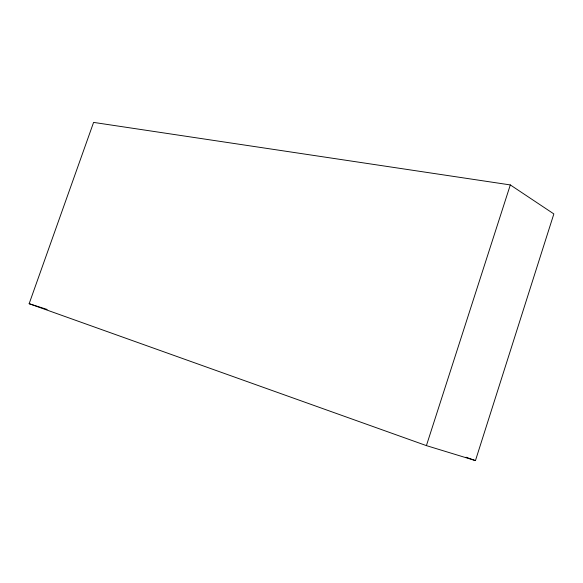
<?xml version="1.0" encoding="UTF-8"?>
<svg xmlns="http://www.w3.org/2000/svg" width="583" height="583" viewBox="0 0 583 583"><rect width="100%" height="100%" fill="white"/><g stroke="black" fill="none" stroke-linecap="round" stroke-linejoin="round"><path stroke-width="0.87" d="M475.451 460.599L553.85 213.925L510.314 184.928L93.593 122.401L29.15 303.699L426.406 445.616L475.451 460.599L466.057 457.21M426.406 445.616L510.314 184.928M29.15 303.699L47.128 309.456"/></g></svg>
